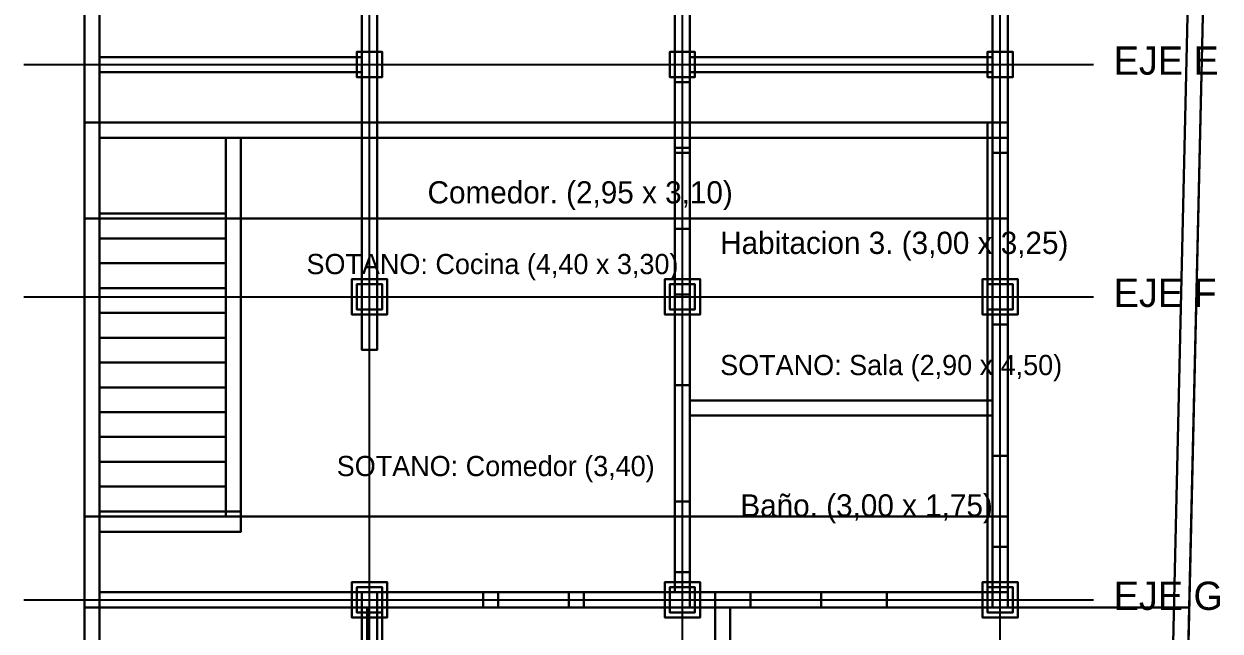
# Model space of a CAD drawing. Header units: metres. Extents: x -0.6 to 96.4, y -12 to 40.2.
# Drawn here: x -0.6 to 11.25, y 6.27 to 12.28 of the extents above; entities that cross this region are included whole.
import ezdxf

# ---------------------------------------------------------------- set-up
doc = ezdxf.new("R2010")
doc.units = ezdxf.units.M
for name, color, linetype in [('CERCA_PERIMETRAL_3D', 8, 'CONTINUOUS'), ('COLUMNAS_3D', 1, 'CONTINUOUS'), ('CUBIERTA_3D', 9, 'CONTINUOUS'), ('EJES_ESTRUCTURALES', 1, 'CONTINUOUS'), ('ESCALERA_2D', 7, 'CONTINUOUS'), ('ESCALERA_3D', 7, 'CONTINUOUS'), ('LOSA_PISO_3D', 8, 'CONTINUOUS'), ('MUROS_EXTERIORES_3D', 7, 'CONTINUOUS'), ('MUROS_INTERIORES_3D', 7, 'CONTINUOUS'), ('ROTULOS_TEXTO', 2, 'CONTINUOUS'), ('SOTANO_COLUMNAS_3D', 1, 'CONTINUOUS'), ('SOTANO_LOSA_3D', 8, 'CONTINUOUS'), ('SOTANO_MUROS_EXT_3D', 4, 'CONTINUOUS'), ('SOTANO_MUROS_INT_3D', 4, 'CONTINUOUS'), ('SOTANO_ROTULOS', 4, 'CONTINUOUS'), ('TERRENO_3D', 3, 'CONTINUOUS')]:
    doc.layers.add(name, color=color, linetype=linetype)

msp = doc.modelspace()

# ---------------------------------------------------------------- linework, layer by layer
at = {"layer": 'CERCA_PERIMETRAL_3D', "color": 8}
for points in [[(10.6543, 0.2311, -2.55), (10.8043, 0.2311, -2.55), (11.0853, 12.5, -2.55), (10.9353, 12.5, -2.55)], [(10.6543, 0.2311, -0.35), (10.8043, 0.2311, -0.35), (11.0853, 12.5, -0.35), (10.9353, 12.5, -0.35)], [(10.6543, 0.2311, -2.55), (10.9353, 12.5, -2.55), (10.9353, 12.5, -0.35), (10.6543, 0.2311, -0.35)], [(10.8043, 0.2311, -2.55), (11.0853, 12.5, -2.55), (11.0853, 12.5, -0.35), (10.8043, 0.2311, -0.35)]]:
    msp.add_3dface(points, dxfattribs=at)
at = {"layer": 'COLUMNAS_3D', "color": 1}
for points in [[(2.7, 11.75), (2.95, 11.75), (2.95, 12), (2.7, 12)], [(2.7, 11.75, 2.85), (2.95, 11.75, 2.85), (2.95, 12, 2.85), (2.7, 12, 2.85)], [(2.7, 12), (2.95, 12), (2.95, 12, 2.85), (2.7, 12, 2.85)], [(2.7, 11.75), (2.7, 12), (2.7, 12, 2.85), (2.7, 11.75, 2.85)], [(2.95, 11.75), (2.95, 12), (2.95, 12, 2.85), (2.95, 11.75, 2.85)], [(5.8, 11.75), (6.05, 11.75), (6.05, 12), (5.8, 12)], [(5.8, 11.75, 2.85), (6.05, 11.75, 2.85), (6.05, 12, 2.85), (5.8, 12, 2.85)], [(5.8, 12), (6.05, 12), (6.05, 12, 2.85), (5.8, 12, 2.85)], [(5.8, 11.75), (5.8, 12), (5.8, 12, 2.85), (5.8, 11.75, 2.85)], [(6.05, 11.75), (6.05, 12), (6.05, 12, 2.85), (6.05, 11.75, 2.85)], [(8.95, 11.75), (9.2, 11.75), (9.2, 12), (8.95, 12)], [(8.95, 11.75, 2.85), (9.2, 11.75, 2.85), (9.2, 12, 2.85), (8.95, 12, 2.85)], [(8.95, 12), (9.2, 12), (9.2, 12, 2.85), (8.95, 12, 2.85)], [(8.95, 11.75), (8.95, 12), (8.95, 12, 2.85), (8.95, 11.75, 2.85)], [(9.2, 11.75), (9.2, 12), (9.2, 12, 2.85), (9.2, 11.75, 2.85)], [(2.7, 11.75), (2.95, 11.75), (2.95, 11.75, 2.85), (2.7, 11.75, 2.85)], [(5.8, 11.75), (6.05, 11.75), (6.05, 11.75, 2.85), (5.8, 11.75, 2.85)], [(8.95, 11.75), (9.2, 11.75), (9.2, 11.75, 2.85), (8.95, 11.75, 2.85)], [(2.7, 9.45), (2.95, 9.45), (2.95, 9.7), (2.7, 9.7)], [(2.7, 9.45, 2.85), (2.95, 9.45, 2.85), (2.95, 9.7, 2.85), (2.7, 9.7, 2.85)], [(2.7, 9.7), (2.95, 9.7), (2.95, 9.7, 2.85), (2.7, 9.7, 2.85)], [(2.7, 9.45), (2.7, 9.7), (2.7, 9.7, 2.85), (2.7, 9.45, 2.85)], [(2.95, 9.45), (2.95, 9.7), (2.95, 9.7, 2.85), (2.95, 9.45, 2.85)], [(5.8, 9.45), (6.05, 9.45), (6.05, 9.7), (5.8, 9.7)], [(5.8, 9.45, 2.85), (6.05, 9.45, 2.85), (6.05, 9.7, 2.85), (5.8, 9.7, 2.85)], [(5.8, 9.7), (6.05, 9.7), (6.05, 9.7, 2.85), (5.8, 9.7, 2.85)], [(5.8, 9.45), (5.8, 9.7), (5.8, 9.7, 2.85), (5.8, 9.45, 2.85)], [(6.05, 9.45), (6.05, 9.7), (6.05, 9.7, 2.85), (6.05, 9.45, 2.85)], [(8.95, 9.45), (9.2, 9.45), (9.2, 9.7), (8.95, 9.7)], [(8.95, 9.45, 2.85), (9.2, 9.45, 2.85), (9.2, 9.7, 2.85), (8.95, 9.7, 2.85)], [(8.95, 9.7), (9.2, 9.7), (9.2, 9.7, 2.85), (8.95, 9.7, 2.85)], [(8.95, 9.45), (8.95, 9.7), (8.95, 9.7, 2.85), (8.95, 9.45, 2.85)], [(9.2, 9.45), (9.2, 9.7), (9.2, 9.7, 2.85), (9.2, 9.45, 2.85)], [(2.7, 9.45), (2.95, 9.45), (2.95, 9.45, 2.85), (2.7, 9.45, 2.85)], [(5.8, 9.45), (6.05, 9.45), (6.05, 9.45, 2.85), (5.8, 9.45, 2.85)], [(8.95, 9.45), (9.2, 9.45), (9.2, 9.45, 2.85), (8.95, 9.45, 2.85)], [(2.7, 6.45), (2.95, 6.45), (2.95, 6.7), (2.7, 6.7)], [(2.7, 6.45, 2.85), (2.95, 6.45, 2.85), (2.95, 6.7, 2.85), (2.7, 6.7, 2.85)], [(2.7, 6.7), (2.95, 6.7), (2.95, 6.7, 2.85), (2.7, 6.7, 2.85)], [(2.7, 6.45), (2.7, 6.7), (2.7, 6.7, 2.85), (2.7, 6.45, 2.85)], [(2.95, 6.45), (2.95, 6.7), (2.95, 6.7, 2.85), (2.95, 6.45, 2.85)], [(5.8, 6.45), (6.05, 6.45), (6.05, 6.7), (5.8, 6.7)], [(5.8, 6.45, 2.85), (6.05, 6.45, 2.85), (6.05, 6.7, 2.85), (5.8, 6.7, 2.85)], [(5.8, 6.7), (6.05, 6.7), (6.05, 6.7, 2.85), (5.8, 6.7, 2.85)], [(5.8, 6.45), (5.8, 6.7), (5.8, 6.7, 2.85), (5.8, 6.45, 2.85)], [(6.05, 6.45), (6.05, 6.7), (6.05, 6.7, 2.85), (6.05, 6.45, 2.85)], [(8.95, 6.45), (9.2, 6.45), (9.2, 6.7), (8.95, 6.7)], [(8.95, 6.45, 2.85), (9.2, 6.45, 2.85), (9.2, 6.7, 2.85), (8.95, 6.7, 2.85)], [(8.95, 6.7), (9.2, 6.7), (9.2, 6.7, 2.85), (8.95, 6.7, 2.85)], [(8.95, 6.45), (8.95, 6.7), (8.95, 6.7, 2.85), (8.95, 6.45, 2.85)], [(9.2, 6.45), (9.2, 6.7), (9.2, 6.7, 2.85), (9.2, 6.45, 2.85)], [(2.7, 6.45), (2.95, 6.45), (2.95, 6.45, 2.85), (2.7, 6.45, 2.85)], [(5.8, 6.45), (6.05, 6.45), (6.05, 6.45, 2.85), (5.8, 6.45, 2.85)], [(8.95, 6.45), (9.2, 6.45), (9.2, 6.45, 2.85), (8.95, 6.45, 2.85)]]:
    msp.add_3dface(points, dxfattribs=at)
at = {"layer": 'CUBIERTA_3D', "color": 9}
for points in [[(0, 6.5, 2.85), (9.15, 6.5, 2.85), (9.15, 19.4, 2.85), (0, 19.4, 2.85)], [(0, 6.5, 3), (9.15, 6.5, 3), (9.15, 19.4, 3), (0, 19.4, 3)], [(0, 6.5, 2.85), (0, 19.4, 2.85), (0, 19.4, 3), (0, 6.5, 3)], [(9.15, 6.5, 2.85), (9.15, 19.4, 2.85), (9.15, 19.4, 3), (9.15, 6.5, 3)], [(0, 3, 2.85), (6.4, 3, 2.85), (6.4, 6.5, 2.85), (0, 6.5, 2.85)], [(0, 3, 3), (6.4, 3, 3), (6.4, 6.5, 3), (0, 6.5, 3)], [(0, 6.5, 2.85), (6.4, 6.5, 2.85), (6.4, 6.5, 3), (0, 6.5, 3)], [(0, 3, 2.85), (0, 6.5, 2.85), (0, 6.5, 3), (0, 3, 3)], [(0, 6.5, 2.85), (9.15, 6.5, 2.85), (9.15, 6.5, 3), (0, 6.5, 3)], [(6.4, 3, 2.85), (6.4, 6.5, 2.85), (6.4, 6.5, 3), (6.4, 3, 3)]]:
    msp.add_3dface(points, dxfattribs=at)
at = {"layer": 'EJES_ESTRUCTURALES', "color": 1}
for p, q in [((2.825, 2.2), (2.825, 22.6)), ((5.925, 2.2), (5.925, 22.6)), ((9.075, 2.2), (9.075, 22.6)), ((-0.6, 11.875), (10, 11.875)), ((-0.6, 9.575), (10, 9.575)), ((-0.6, 6.575), (10, 6.575))]:
    msp.add_line(p, q, dxfattribs=at)
at = {"layer": 'ESCALERA_2D', "color": 7}
for p, q in [((0.15, 10.1542), (1.4, 10.1542)), ((0.15, 9.9083), (1.4, 9.9083)), ((0.15, 9.6625), (1.4, 9.6625)), ((0.15, 9.4167), (1.4, 9.4167)), ((0.15, 9.1708), (1.4, 9.1708)), ((0.15, 8.925), (1.4, 8.925)), ((0.15, 8.6792), (1.4, 8.6792)), ((0.15, 8.4333), (1.4, 8.4333)), ((0.15, 8.1875), (1.4, 8.1875)), ((0.15, 7.9417), (1.4, 7.9417)), ((0.15, 7.6958), (1.4, 7.6958)), ((0.15, 7.45), (1.4, 7.45))]:
    msp.add_line(p, q, dxfattribs=at)
at = {"layer": 'ESCALERA_3D', "color": 7}
for points in [[(0.15, 10.1542, -2.55), (1.4, 10.1542, -2.55), (1.4, 10.4, -2.55), (0.15, 10.4, -2.55)], [(0.15, 10.1542), (1.4, 10.1542), (1.4, 10.4), (0.15, 10.4)], [(0.15, 10.4, -2.55), (1.4, 10.4, -2.55), (1.4, 10.4), (0.15, 10.4)], [(0.15, 10.1542, -2.55), (0.15, 10.4, -2.55), (0.15, 10.4), (0.15, 10.1542)], [(1.4, 10.1542, -2.55), (1.4, 10.4, -2.55), (1.4, 10.4), (1.4, 10.1542)], [(0.15, 10.1542, -2.55), (1.4, 10.1542, -2.55), (1.4, 10.1542), (0.15, 10.1542)], [(0.15, 9.9083, -2.55), (1.4, 9.9083, -2.55), (1.4, 10.1542, -2.55), (0.15, 10.1542, -2.55)], [(0.15, 9.9083, -0.2125), (1.4, 9.9083, -0.2125), (1.4, 10.1542, -0.2125), (0.15, 10.1542, -0.2125)], [(0.15, 10.1542, -2.55), (1.4, 10.1542, -2.55), (1.4, 10.1542, -0.2125), (0.15, 10.1542, -0.2125)], [(0.15, 9.9083, -2.55), (0.15, 10.1542, -2.55), (0.15, 10.1542, -0.2125), (0.15, 9.9083, -0.2125)], [(1.4, 9.9083, -2.55), (1.4, 10.1542, -2.55), (1.4, 10.1542, -0.2125), (1.4, 9.9083, -0.2125)], [(0.15, 9.9083, -2.55), (1.4, 9.9083, -2.55), (1.4, 9.9083, -0.2125), (0.15, 9.9083, -0.2125)], [(0.15, 9.6625, -2.55), (1.4, 9.6625, -2.55), (1.4, 9.9083, -2.55), (0.15, 9.9083, -2.55)], [(0.15, 9.6625, -0.425), (1.4, 9.6625, -0.425), (1.4, 9.9083, -0.425), (0.15, 9.9083, -0.425)], [(0.15, 9.9083, -2.55), (1.4, 9.9083, -2.55), (1.4, 9.9083, -0.425), (0.15, 9.9083, -0.425)], [(0.15, 9.6625, -2.55), (0.15, 9.9083, -2.55), (0.15, 9.9083, -0.425), (0.15, 9.6625, -0.425)], [(1.4, 9.6625, -2.55), (1.4, 9.9083, -2.55), (1.4, 9.9083, -0.425), (1.4, 9.6625, -0.425)], [(0.15, 9.6625, -2.55), (1.4, 9.6625, -2.55), (1.4, 9.6625, -0.425), (0.15, 9.6625, -0.425)], [(0.15, 9.4167, -2.55), (1.4, 9.4167, -2.55), (1.4, 9.6625, -2.55), (0.15, 9.6625, -2.55)], [(0.15, 9.4167, -0.6375), (1.4, 9.4167, -0.6375), (1.4, 9.6625, -0.6375), (0.15, 9.6625, -0.6375)], [(0.15, 9.6625, -2.55), (1.4, 9.6625, -2.55), (1.4, 9.6625, -0.6375), (0.15, 9.6625, -0.6375)], [(0.15, 9.4167, -2.55), (0.15, 9.6625, -2.55), (0.15, 9.6625, -0.6375), (0.15, 9.4167, -0.6375)], [(1.4, 9.4167, -2.55), (1.4, 9.6625, -2.55), (1.4, 9.6625, -0.6375), (1.4, 9.4167, -0.6375)], [(0.15, 9.4167, -2.55), (1.4, 9.4167, -2.55), (1.4, 9.4167, -0.6375), (0.15, 9.4167, -0.6375)], [(0.15, 9.1708, -2.55), (1.4, 9.1708, -2.55), (1.4, 9.4167, -2.55), (0.15, 9.4167, -2.55)], [(0.15, 9.1708, -0.85), (1.4, 9.1708, -0.85), (1.4, 9.4167, -0.85), (0.15, 9.4167, -0.85)], [(0.15, 9.4167, -2.55), (1.4, 9.4167, -2.55), (1.4, 9.4167, -0.85), (0.15, 9.4167, -0.85)], [(0.15, 9.1708, -2.55), (0.15, 9.4167, -2.55), (0.15, 9.4167, -0.85), (0.15, 9.1708, -0.85)], [(1.4, 9.1708, -2.55), (1.4, 9.4167, -2.55), (1.4, 9.4167, -0.85), (1.4, 9.1708, -0.85)], [(0.15, 9.1708, -2.55), (1.4, 9.1708, -2.55), (1.4, 9.1708, -0.85), (0.15, 9.1708, -0.85)], [(0.15, 8.925, -2.55), (1.4, 8.925, -2.55), (1.4, 9.1708, -2.55), (0.15, 9.1708, -2.55)], [(0.15, 8.925, -1.0625), (1.4, 8.925, -1.0625), (1.4, 9.1708, -1.0625), (0.15, 9.1708, -1.0625)], [(0.15, 9.1708, -2.55), (1.4, 9.1708, -2.55), (1.4, 9.1708, -1.0625), (0.15, 9.1708, -1.0625)], [(0.15, 8.925, -2.55), (0.15, 9.1708, -2.55), (0.15, 9.1708, -1.0625), (0.15, 8.925, -1.0625)], [(1.4, 8.925, -2.55), (1.4, 9.1708, -2.55), (1.4, 9.1708, -1.0625), (1.4, 8.925, -1.0625)], [(0.15, 8.925, -2.55), (1.4, 8.925, -2.55), (1.4, 8.925, -1.0625), (0.15, 8.925, -1.0625)], [(0.15, 8.6792, -2.55), (1.4, 8.6792, -2.55), (1.4, 8.925, -2.55), (0.15, 8.925, -2.55)], [(0.15, 8.6792, -1.275), (1.4, 8.6792, -1.275), (1.4, 8.925, -1.275), (0.15, 8.925, -1.275)], [(0.15, 8.925, -2.55), (1.4, 8.925, -2.55), (1.4, 8.925, -1.275), (0.15, 8.925, -1.275)], [(0.15, 8.6792, -2.55), (0.15, 8.925, -2.55), (0.15, 8.925, -1.275), (0.15, 8.6792, -1.275)], [(1.4, 8.6792, -2.55), (1.4, 8.925, -2.55), (1.4, 8.925, -1.275), (1.4, 8.6792, -1.275)], [(0.15, 8.6792, -2.55), (1.4, 8.6792, -2.55), (1.4, 8.6792, -1.275), (0.15, 8.6792, -1.275)], [(0.15, 8.4333, -2.55), (1.4, 8.4333, -2.55), (1.4, 8.6792, -2.55), (0.15, 8.6792, -2.55)], [(0.15, 8.4333, -1.4875), (1.4, 8.4333, -1.4875), (1.4, 8.6792, -1.4875), (0.15, 8.6792, -1.4875)], [(0.15, 8.6792, -2.55), (1.4, 8.6792, -2.55), (1.4, 8.6792, -1.4875), (0.15, 8.6792, -1.4875)], [(0.15, 8.4333, -2.55), (0.15, 8.6792, -2.55), (0.15, 8.6792, -1.4875), (0.15, 8.4333, -1.4875)], [(1.4, 8.4333, -2.55), (1.4, 8.6792, -2.55), (1.4, 8.6792, -1.4875), (1.4, 8.4333, -1.4875)], [(0.15, 8.4333, -2.55), (1.4, 8.4333, -2.55), (1.4, 8.4333, -1.4875), (0.15, 8.4333, -1.4875)], [(0.15, 8.1875, -2.55), (1.4, 8.1875, -2.55), (1.4, 8.4333, -2.55), (0.15, 8.4333, -2.55)], [(0.15, 8.1875, -1.7), (1.4, 8.1875, -1.7), (1.4, 8.4333, -1.7), (0.15, 8.4333, -1.7)], [(0.15, 8.4333, -2.55), (1.4, 8.4333, -2.55), (1.4, 8.4333, -1.7), (0.15, 8.4333, -1.7)], [(0.15, 8.1875, -2.55), (0.15, 8.4333, -2.55), (0.15, 8.4333, -1.7), (0.15, 8.1875, -1.7)], [(1.4, 8.1875, -2.55), (1.4, 8.4333, -2.55), (1.4, 8.4333, -1.7), (1.4, 8.1875, -1.7)], [(0.15, 8.1875, -2.55), (1.4, 8.1875, -2.55), (1.4, 8.1875, -1.7), (0.15, 8.1875, -1.7)], [(0.15, 7.9417, -2.55), (1.4, 7.9417, -2.55), (1.4, 8.1875, -2.55), (0.15, 8.1875, -2.55)], [(0.15, 7.9417, -1.9125), (1.4, 7.9417, -1.9125), (1.4, 8.1875, -1.9125), (0.15, 8.1875, -1.9125)], [(0.15, 8.1875, -2.55), (1.4, 8.1875, -2.55), (1.4, 8.1875, -1.9125), (0.15, 8.1875, -1.9125)], [(0.15, 7.9417, -2.55), (0.15, 8.1875, -2.55), (0.15, 8.1875, -1.9125), (0.15, 7.9417, -1.9125)], [(1.4, 7.9417, -2.55), (1.4, 8.1875, -2.55), (1.4, 8.1875, -1.9125), (1.4, 7.9417, -1.9125)], [(0.15, 7.9417, -2.55), (1.4, 7.9417, -2.55), (1.4, 7.9417, -1.9125), (0.15, 7.9417, -1.9125)], [(0.15, 7.6958, -2.55), (1.4, 7.6958, -2.55), (1.4, 7.9417, -2.55), (0.15, 7.9417, -2.55)], [(0.15, 7.6958, -2.125), (1.4, 7.6958, -2.125), (1.4, 7.9417, -2.125), (0.15, 7.9417, -2.125)], [(0.15, 7.9417, -2.55), (1.4, 7.9417, -2.55), (1.4, 7.9417, -2.125), (0.15, 7.9417, -2.125)], [(0.15, 7.6958, -2.55), (0.15, 7.9417, -2.55), (0.15, 7.9417, -2.125), (0.15, 7.6958, -2.125)], [(1.4, 7.6958, -2.55), (1.4, 7.9417, -2.55), (1.4, 7.9417, -2.125), (1.4, 7.6958, -2.125)], [(0.15, 7.6958, -2.55), (1.4, 7.6958, -2.55), (1.4, 7.6958, -2.125), (0.15, 7.6958, -2.125)], [(0.15, 7.45, -2.55), (1.4, 7.45, -2.55), (1.4, 7.6958, -2.55), (0.15, 7.6958, -2.55)], [(0.15, 7.45, -2.3375), (1.4, 7.45, -2.3375), (1.4, 7.6958, -2.3375), (0.15, 7.6958, -2.3375)], [(0.15, 7.6958, -2.55), (1.4, 7.6958, -2.55), (1.4, 7.6958, -2.3375), (0.15, 7.6958, -2.3375)], [(0.15, 7.45, -2.55), (0.15, 7.6958, -2.55), (0.15, 7.6958, -2.3375), (0.15, 7.45, -2.3375)], [(1.4, 7.45, -2.55), (1.4, 7.6958, -2.55), (1.4, 7.6958, -2.3375), (1.4, 7.45, -2.3375)], [(0.15, 7.45, -2.55), (1.4, 7.45, -2.55), (1.4, 7.45, -2.3375), (0.15, 7.45, -2.3375)]]:
    msp.add_3dface(points, dxfattribs=at)
at = {"layer": 'LOSA_PISO_3D', "color": 8}
for points in [[(0, 10.35, -0.15), (9.15, 10.35, -0.15), (9.15, 19.4, -0.15), (0, 19.4, -0.15)], [(0, 10.35), (9.15, 10.35), (9.15, 19.4), (0, 19.4)], [(0, 10.35, -0.15), (0, 19.4, -0.15), (0, 19.4), (0, 10.35)], [(9.15, 10.35, -0.15), (9.15, 19.4, -0.15), (9.15, 19.4), (9.15, 10.35)], [(0, 7.4, -0.15), (0.15, 7.4, -0.15), (0.15, 10.35, -0.15), (0, 10.35, -0.15)], [(0, 7.4), (0.15, 7.4), (0.15, 10.35), (0, 10.35)], [(0, 10.35, -0.15), (0.15, 10.35, -0.15), (0.15, 10.35), (0, 10.35)], [(0, 7.4, -0.15), (0, 10.35, -0.15), (0, 10.35), (0, 7.4)], [(0, 10.35, -0.15), (9.15, 10.35, -0.15), (9.15, 10.35), (0, 10.35)], [(0.15, 7.4, -0.15), (0.15, 10.35, -0.15), (0.15, 10.35), (0.15, 7.4)], [(1.4, 7.4, -0.15), (9.15, 7.4, -0.15), (9.15, 10.35, -0.15), (1.4, 10.35, -0.15)], [(1.4, 7.4), (9.15, 7.4), (9.15, 10.35), (1.4, 10.35)], [(1.4, 10.35, -0.15), (9.15, 10.35, -0.15), (9.15, 10.35), (1.4, 10.35)], [(1.4, 7.4, -0.15), (1.4, 10.35, -0.15), (1.4, 10.35), (1.4, 7.4)], [(9.15, 7.4, -0.15), (9.15, 10.35, -0.15), (9.15, 10.35), (9.15, 7.4)], [(0, 6.5, -0.15), (9.15, 6.5, -0.15), (9.15, 7.4, -0.15), (0, 7.4, -0.15)], [(0, 6.5), (9.15, 6.5), (9.15, 7.4), (0, 7.4)], [(0, 7.4, -0.15), (9.15, 7.4, -0.15), (9.15, 7.4), (0, 7.4)], [(0, 6.5, -0.15), (0, 7.4, -0.15), (0, 7.4), (0, 6.5)], [(0, 7.4, -0.15), (0.15, 7.4, -0.15), (0.15, 7.4), (0, 7.4)], [(1.4, 7.4, -0.15), (9.15, 7.4, -0.15), (9.15, 7.4), (1.4, 7.4)], [(9.15, 6.5, -0.15), (9.15, 7.4, -0.15), (9.15, 7.4), (9.15, 6.5)], [(0, 3, -0.15), (6.4, 3, -0.15), (6.4, 6.5, -0.15), (0, 6.5, -0.15)], [(0, 3), (6.4, 3), (6.4, 6.5), (0, 6.5)], [(0, 6.5, -0.15), (6.4, 6.5, -0.15), (6.4, 6.5), (0, 6.5)], [(0, 3, -0.15), (0, 6.5, -0.15), (0, 6.5), (0, 3)], [(0, 6.5, -0.15), (9.15, 6.5, -0.15), (9.15, 6.5), (0, 6.5)], [(6.4, 3, -0.15), (6.4, 6.5, -0.15), (6.4, 6.5), (6.4, 3)]]:
    msp.add_3dface(points, dxfattribs=at)
at = {"layer": 'MUROS_EXTERIORES_3D', "color": 7}
for points in [[(0, 3), (0.15, 3), (0.15, 19.4), (0, 19.4)], [(0, 3, 2.85), (0.15, 3, 2.85), (0.15, 19.4, 2.85), (0, 19.4, 2.85)], [(0, 3), (0, 19.4), (0, 19.4, 2.85), (0, 3, 2.85)], [(0.15, 3), (0.15, 19.4), (0.15, 19.4, 2.85), (0.15, 3, 2.85)], [(9, 11), (9.15, 11), (9.15, 12.65), (9, 12.65)], [(9, 11, 2.85), (9.15, 11, 2.85), (9.15, 12.65, 2.85), (9, 12.65, 2.85)], [(9, 11), (9, 12.65), (9, 12.65, 2.85), (9, 11, 2.85)], [(9.15, 11), (9.15, 12.65), (9.15, 12.65, 2.85), (9.15, 11, 2.85)], [(9, 11.3, -2.55), (9.15, 11.3, -2.55), (9.15, 12.5, -2.55), (9, 12.5, -2.55)], [(9, 11.3), (9.15, 11.3), (9.15, 12.5), (9, 12.5)], [(9, 11.3, -2.55), (9, 12.5, -2.55), (9, 12.5), (9, 11.3)], [(9.15, 11.3, -2.55), (9.15, 12.5, -2.55), (9.15, 12.5), (9.15, 11.3)], [(9, 11.3, -2.55), (9.15, 11.3, -2.55), (9.15, 11.3), (9, 11.3)], [(9, 9.3), (9.15, 9.3), (9.15, 11), (9, 11)], [(9, 9.3, 1), (9.15, 9.3, 1), (9.15, 11, 1), (9, 11, 1)], [(9, 11), (9.15, 11), (9.15, 11, 1), (9, 11, 1)], [(9, 9.3), (9, 11), (9, 11, 1), (9, 9.3, 1)], [(9, 9.3, 2.1), (9.15, 9.3, 2.1), (9.15, 11, 2.1), (9, 11, 2.1)], [(9, 9.3, 2.85), (9.15, 9.3, 2.85), (9.15, 11, 2.85), (9, 11, 2.85)], [(9, 11, 2.1), (9.15, 11, 2.1), (9.15, 11, 2.85), (9, 11, 2.85)], [(9, 9.3, 2.1), (9, 11, 2.1), (9, 11, 2.85), (9, 9.3, 2.85)], [(9, 11), (9.15, 11), (9.15, 11, 2.85), (9, 11, 2.85)], [(9.15, 9.3), (9.15, 11), (9.15, 11, 1), (9.15, 9.3, 1)], [(9.15, 9.3, 2.1), (9.15, 11, 2.1), (9.15, 11, 2.85), (9.15, 9.3, 2.85)], [(9, 8), (9.15, 8), (9.15, 9.3), (9, 9.3)], [(9, 8, 2.85), (9.15, 8, 2.85), (9.15, 9.3, 2.85), (9, 9.3, 2.85)], [(9, 9.3), (9.15, 9.3), (9.15, 9.3, 2.85), (9, 9.3, 2.85)], [(9, 8), (9, 9.3), (9, 9.3, 2.85), (9, 8, 2.85)], [(9, 9.3), (9.15, 9.3), (9.15, 9.3, 1), (9, 9.3, 1)], [(9, 9.3, 2.1), (9.15, 9.3, 2.1), (9.15, 9.3, 2.85), (9, 9.3, 2.85)], [(9.15, 8), (9.15, 9.3), (9.15, 9.3, 2.85), (9.15, 8, 2.85)], [(9, 7.1), (9.15, 7.1), (9.15, 8), (9, 8)], [(9, 7.1, 1.1), (9.15, 7.1, 1.1), (9.15, 8, 1.1), (9, 8, 1.1)], [(9, 8), (9.15, 8), (9.15, 8, 1.1), (9, 8, 1.1)], [(9, 7.1), (9, 8), (9, 8, 1.1), (9, 7.1, 1.1)], [(9, 7.1, 2), (9.15, 7.1, 2), (9.15, 8, 2), (9, 8, 2)], [(9, 7.1, 2.85), (9.15, 7.1, 2.85), (9.15, 8, 2.85), (9, 8, 2.85)], [(9, 8, 2), (9.15, 8, 2), (9.15, 8, 2.85), (9, 8, 2.85)], [(9, 7.1, 2), (9, 8, 2), (9, 8, 2.85), (9, 7.1, 2.85)], [(9, 8), (9.15, 8), (9.15, 8, 2.85), (9, 8, 2.85)], [(9.15, 7.1), (9.15, 8), (9.15, 8, 1.1), (9.15, 7.1, 1.1)], [(9.15, 7.1, 2), (9.15, 8, 2), (9.15, 8, 2.85), (9.15, 7.1, 2.85)], [(9, 6.5), (9.15, 6.5), (9.15, 7.1), (9, 7.1)], [(9, 6.5, 2.85), (9.15, 6.5, 2.85), (9.15, 7.1, 2.85), (9, 7.1, 2.85)], [(9, 7.1), (9.15, 7.1), (9.15, 7.1, 2.85), (9, 7.1, 2.85)], [(9, 6.5), (9, 7.1), (9, 7.1, 2.85), (9, 6.5, 2.85)], [(9, 7.1), (9.15, 7.1), (9.15, 7.1, 1.1), (9, 7.1, 1.1)], [(9, 7.1, 2), (9.15, 7.1, 2), (9.15, 7.1, 2.85), (9, 7.1, 2.85)], [(9.15, 6.5), (9.15, 7.1), (9.15, 7.1, 2.85), (9.15, 6.5, 2.85)], [(6.25, 6.5), (9.15, 6.5), (9.15, 6.65), (6.25, 6.65)], [(6.25, 6.5, 2.85), (9.15, 6.5, 2.85), (9.15, 6.65, 2.85), (6.25, 6.65, 2.85)], [(6.25, 6.65), (9.15, 6.65), (9.15, 6.65, 2.85), (6.25, 6.65, 2.85)], [(6.25, 6.5), (6.25, 6.65), (6.25, 6.65, 2.85), (6.25, 6.5, 2.85)], [(9.15, 6.5), (9.15, 6.65), (9.15, 6.65, 2.85), (9.15, 6.5, 2.85)], [(6.25, 6.5), (9.15, 6.5), (9.15, 6.5, 2.85), (6.25, 6.5, 2.85)], [(6.25, 5.85), (6.4, 5.85), (6.4, 6.5), (6.25, 6.5)], [(6.25, 5.85, 2.85), (6.4, 5.85, 2.85), (6.4, 6.5, 2.85), (6.25, 6.5, 2.85)], [(6.25, 6.5), (6.4, 6.5), (6.4, 6.5, 2.85), (6.25, 6.5, 2.85)], [(6.25, 5.85), (6.25, 6.5), (6.25, 6.5, 2.85), (6.25, 5.85, 2.85)], [(6.4, 5.85), (6.4, 6.5), (6.4, 6.5, 2.85), (6.4, 5.85, 2.85)], [(9, 6.5), (9.15, 6.5), (9.15, 6.5, 2.85), (9, 6.5, 2.85)]]:
    msp.add_3dface(points, dxfattribs=at)
at = {"layer": 'MUROS_INTERIORES_3D', "color": 7}
for points in [[(2.75, 9.05), (2.9, 9.05), (2.9, 19.25), (2.75, 19.25)], [(2.75, 9.05, 2.85), (2.9, 9.05, 2.85), (2.9, 19.25, 2.85), (2.75, 19.25, 2.85)], [(2.75, 9.05), (2.75, 19.25), (2.75, 19.25, 2.85), (2.75, 9.05, 2.85)], [(2.9, 9.05), (2.9, 19.25), (2.9, 19.25, 2.85), (2.9, 9.05, 2.85)], [(5.85, 11.7), (6, 11.7), (6, 15.1), (5.85, 15.1)], [(5.85, 11.7, 2.85), (6, 11.7, 2.85), (6, 15.1, 2.85), (5.85, 15.1, 2.85)], [(5.85, 11.7), (5.85, 15.1), (5.85, 15.1, 2.85), (5.85, 11.7, 2.85)], [(6, 11.7), (6, 15.1), (6, 15.1, 2.85), (6, 11.7, 2.85)], [(0.15, 11.8), (2.75, 11.8), (2.75, 11.95), (0.15, 11.95)], [(0.15, 11.8, 2.85), (2.75, 11.8, 2.85), (2.75, 11.95, 2.85), (0.15, 11.95, 2.85)], [(0.15, 11.95), (2.75, 11.95), (2.75, 11.95, 2.85), (0.15, 11.95, 2.85)], [(0.15, 11.8), (0.15, 11.95), (0.15, 11.95, 2.85), (0.15, 11.8, 2.85)], [(2.75, 11.8), (2.75, 11.95), (2.75, 11.95, 2.85), (2.75, 11.8, 2.85)], [(6, 11.8), (9, 11.8), (9, 11.95), (6, 11.95)], [(6, 11.8, 2.85), (9, 11.8, 2.85), (9, 11.95, 2.85), (6, 11.95, 2.85)], [(6, 11.95), (9, 11.95), (9, 11.95, 2.85), (6, 11.95, 2.85)], [(6, 11.8), (6, 11.95), (6, 11.95, 2.85), (6, 11.8, 2.85)], [(9, 11.8), (9, 11.95), (9, 11.95, 2.85), (9, 11.8, 2.85)], [(0.15, 11.8), (2.75, 11.8), (2.75, 11.8, 2.85), (0.15, 11.8, 2.85)], [(6, 11.8), (9, 11.8), (9, 11.8, 2.85), (6, 11.8, 2.85)], [(5.85, 11, 2.1), (6, 11, 2.1), (6, 11.7, 2.1), (5.85, 11.7, 2.1)], [(5.85, 11, 2.85), (6, 11, 2.85), (6, 11.7, 2.85), (5.85, 11.7, 2.85)], [(5.85, 11.7, 2.1), (6, 11.7, 2.1), (6, 11.7, 2.85), (5.85, 11.7, 2.85)], [(5.85, 11, 2.1), (5.85, 11.7, 2.1), (5.85, 11.7, 2.85), (5.85, 11, 2.85)], [(5.85, 11.7), (6, 11.7), (6, 11.7, 2.85), (5.85, 11.7, 2.85)], [(6, 11, 2.1), (6, 11.7, 2.1), (6, 11.7, 2.85), (6, 11, 2.85)], [(5.85, 9.6), (6, 9.6), (6, 11), (5.85, 11)], [(5.85, 9.6, 2.85), (6, 9.6, 2.85), (6, 11, 2.85), (5.85, 11, 2.85)], [(5.85, 11), (6, 11), (6, 11, 2.85), (5.85, 11, 2.85)], [(5.85, 9.6), (5.85, 11), (5.85, 11, 2.85), (5.85, 9.6, 2.85)], [(5.85, 11, 2.1), (6, 11, 2.1), (6, 11, 2.85), (5.85, 11, 2.85)], [(6, 9.6), (6, 11), (6, 11, 2.85), (6, 9.6, 2.85)], [(1.4, 7.4), (1.55, 7.4), (1.55, 10.35), (1.4, 10.35)], [(1.4, 7.4, 2.85), (1.55, 7.4, 2.85), (1.55, 10.35, 2.85), (1.4, 10.35, 2.85)], [(1.4, 10.35), (1.55, 10.35), (1.55, 10.35, 2.85), (1.4, 10.35, 2.85)], [(1.4, 7.4), (1.4, 10.35), (1.4, 10.35, 2.85), (1.4, 7.4, 2.85)], [(1.55, 7.4), (1.55, 10.35), (1.55, 10.35, 2.85), (1.55, 7.4, 2.85)], [(5.85, 8.7, 2.1), (6, 8.7, 2.1), (6, 9.6, 2.1), (5.85, 9.6, 2.1)], [(5.85, 8.7, 2.85), (6, 8.7, 2.85), (6, 9.6, 2.85), (5.85, 9.6, 2.85)], [(5.85, 9.6, 2.1), (6, 9.6, 2.1), (6, 9.6, 2.85), (5.85, 9.6, 2.85)], [(5.85, 8.7, 2.1), (5.85, 9.6, 2.1), (5.85, 9.6, 2.85), (5.85, 8.7, 2.85)], [(5.85, 9.6), (6, 9.6), (6, 9.6, 2.85), (5.85, 9.6, 2.85)], [(6, 8.7, 2.1), (6, 9.6, 2.1), (6, 9.6, 2.85), (6, 8.7, 2.85)], [(2.75, 9.05), (2.9, 9.05), (2.9, 9.05, 2.85), (2.75, 9.05, 2.85)], [(5.85, 7.55), (6, 7.55), (6, 8.7), (5.85, 8.7)], [(5.85, 7.55, 2.85), (6, 7.55, 2.85), (6, 8.7, 2.85), (5.85, 8.7, 2.85)], [(5.85, 8.7), (6, 8.7), (6, 8.7, 2.85), (5.85, 8.7, 2.85)], [(5.85, 7.55), (5.85, 8.7), (5.85, 8.7, 2.85), (5.85, 7.55, 2.85)], [(5.85, 8.7, 2.1), (6, 8.7, 2.1), (6, 8.7, 2.85), (5.85, 8.7, 2.85)], [(6, 7.55), (6, 8.7), (6, 8.7, 2.85), (6, 7.55, 2.85)], [(6, 8.4), (9, 8.4), (9, 8.55), (6, 8.55)], [(6, 8.4, 2.85), (9, 8.4, 2.85), (9, 8.55, 2.85), (6, 8.55, 2.85)], [(6, 8.55), (9, 8.55), (9, 8.55, 2.85), (6, 8.55, 2.85)], [(6, 8.4), (6, 8.55), (6, 8.55, 2.85), (6, 8.4, 2.85)], [(9, 8.4), (9, 8.55), (9, 8.55, 2.85), (9, 8.4, 2.85)], [(6, 8.4), (9, 8.4), (9, 8.4, 2.85), (6, 8.4, 2.85)], [(5.85, 6.85, 2.1), (6, 6.85, 2.1), (6, 7.55, 2.1), (5.85, 7.55, 2.1)], [(5.85, 6.85, 2.85), (6, 6.85, 2.85), (6, 7.55, 2.85), (5.85, 7.55, 2.85)], [(5.85, 7.55, 2.1), (6, 7.55, 2.1), (6, 7.55, 2.85), (5.85, 7.55, 2.85)], [(5.85, 6.85, 2.1), (5.85, 7.55, 2.1), (5.85, 7.55, 2.85), (5.85, 6.85, 2.85)], [(5.85, 7.55), (6, 7.55), (6, 7.55, 2.85), (5.85, 7.55, 2.85)], [(6, 6.85, 2.1), (6, 7.55, 2.1), (6, 7.55, 2.85), (6, 6.85, 2.85)], [(0.15, 7.25), (1.55, 7.25), (1.55, 7.4), (0.15, 7.4)], [(0.15, 7.25, 2.85), (1.55, 7.25, 2.85), (1.55, 7.4, 2.85), (0.15, 7.4, 2.85)], [(0.15, 7.4), (1.55, 7.4), (1.55, 7.4, 2.85), (0.15, 7.4, 2.85)], [(0.15, 7.25), (0.15, 7.4), (0.15, 7.4, 2.85), (0.15, 7.25, 2.85)], [(1.4, 7.4), (1.55, 7.4), (1.55, 7.4, 2.85), (1.4, 7.4, 2.85)], [(1.55, 7.25), (1.55, 7.4), (1.55, 7.4, 2.85), (1.55, 7.25, 2.85)], [(0.15, 7.25), (1.55, 7.25), (1.55, 7.25, 2.85), (0.15, 7.25, 2.85)], [(5.85, 6.65), (6, 6.65), (6, 6.85), (5.85, 6.85)], [(5.85, 6.65, 2.85), (6, 6.65, 2.85), (6, 6.85, 2.85), (5.85, 6.85, 2.85)], [(5.85, 6.85), (6, 6.85), (6, 6.85, 2.85), (5.85, 6.85, 2.85)], [(5.85, 6.65), (5.85, 6.85), (5.85, 6.85, 2.85), (5.85, 6.65, 2.85)], [(5.85, 6.85, 2.1), (6, 6.85, 2.1), (6, 6.85, 2.85), (5.85, 6.85, 2.85)], [(6, 6.65), (6, 6.85), (6, 6.85, 2.85), (6, 6.65, 2.85)], [(2.75, 4.8), (2.9, 4.8), (2.9, 6.65), (2.75, 6.65)], [(2.75, 4.8, 2.85), (2.9, 4.8, 2.85), (2.9, 6.65, 2.85), (2.75, 6.65, 2.85)], [(2.75, 6.65), (2.9, 6.65), (2.9, 6.65, 2.85), (2.75, 6.65, 2.85)], [(2.75, 4.8), (2.75, 6.65), (2.75, 6.65, 2.85), (2.75, 4.8, 2.85)], [(2.9, 6.5), (4.1, 6.5), (4.1, 6.65), (2.9, 6.65)], [(2.9, 6.5, 2.85), (4.1, 6.5, 2.85), (4.1, 6.65, 2.85), (2.9, 6.65, 2.85)], [(2.9, 6.65), (4.1, 6.65), (4.1, 6.65, 2.85), (2.9, 6.65, 2.85)], [(2.9, 6.5), (2.9, 6.65), (2.9, 6.65, 2.85), (2.9, 6.5, 2.85)], [(2.9, 4.8), (2.9, 6.65), (2.9, 6.65, 2.85), (2.9, 4.8, 2.85)], [(4.1, 6.5), (4.1, 6.65), (4.1, 6.65, 2.85), (4.1, 6.5, 2.85)], [(4.1, 6.5, 2.1), (4.8, 6.5, 2.1), (4.8, 6.65, 2.1), (4.1, 6.65, 2.1)], [(4.1, 6.5, 2.85), (4.8, 6.5, 2.85), (4.8, 6.65, 2.85), (4.1, 6.65, 2.85)], [(4.1, 6.65, 2.1), (4.8, 6.65, 2.1), (4.8, 6.65, 2.85), (4.1, 6.65, 2.85)], [(4.1, 6.5, 2.1), (4.1, 6.65, 2.1), (4.1, 6.65, 2.85), (4.1, 6.5, 2.85)], [(4.8, 6.5, 2.1), (4.8, 6.65, 2.1), (4.8, 6.65, 2.85), (4.8, 6.5, 2.85)], [(4.8, 6.5), (6.25, 6.5), (6.25, 6.65), (4.8, 6.65)], [(4.8, 6.5, 2.85), (6.25, 6.5, 2.85), (6.25, 6.65, 2.85), (4.8, 6.65, 2.85)], [(4.8, 6.65), (6.25, 6.65), (6.25, 6.65, 2.85), (4.8, 6.65, 2.85)], [(4.8, 6.5), (4.8, 6.65), (4.8, 6.65, 2.85), (4.8, 6.5, 2.85)], [(5.85, 6.65), (6, 6.65), (6, 6.65, 2.85), (5.85, 6.65, 2.85)], [(6.25, 6.5), (6.25, 6.65), (6.25, 6.65, 2.85), (6.25, 6.5, 2.85)], [(2.9, 6.5), (4.1, 6.5), (4.1, 6.5, 2.85), (2.9, 6.5, 2.85)], [(4.1, 6.5, 2.1), (4.8, 6.5, 2.1), (4.8, 6.5, 2.85), (4.1, 6.5, 2.85)], [(4.8, 6.5), (6.25, 6.5), (6.25, 6.5, 2.85), (4.8, 6.5, 2.85)]]:
    msp.add_3dface(points, dxfattribs=at)
at = {"layer": 'SOTANO_COLUMNAS_3D', "color": 1}
for points in [[(2.65, 9.4, -2.55), (3, 9.4, -2.55), (3, 9.75, -2.55), (2.65, 9.75, -2.55)], [(2.65, 9.4, -0.15), (3, 9.4, -0.15), (3, 9.75, -0.15), (2.65, 9.75, -0.15)], [(2.65, 9.75, -2.55), (3, 9.75, -2.55), (3, 9.75, -0.15), (2.65, 9.75, -0.15)], [(2.65, 9.4, -2.55), (2.65, 9.75, -2.55), (2.65, 9.75, -0.15), (2.65, 9.4, -0.15)], [(3, 9.4, -2.55), (3, 9.75, -2.55), (3, 9.75, -0.15), (3, 9.4, -0.15)], [(5.75, 9.4, -2.55), (6.1, 9.4, -2.55), (6.1, 9.75, -2.55), (5.75, 9.75, -2.55)], [(5.75, 9.4, -0.15), (6.1, 9.4, -0.15), (6.1, 9.75, -0.15), (5.75, 9.75, -0.15)], [(5.75, 9.75, -2.55), (6.1, 9.75, -2.55), (6.1, 9.75, -0.15), (5.75, 9.75, -0.15)], [(5.75, 9.4, -2.55), (5.75, 9.75, -2.55), (5.75, 9.75, -0.15), (5.75, 9.4, -0.15)], [(6.1, 9.4, -2.55), (6.1, 9.75, -2.55), (6.1, 9.75, -0.15), (6.1, 9.4, -0.15)], [(8.9, 9.4, -2.55), (9.25, 9.4, -2.55), (9.25, 9.75, -2.55), (8.9, 9.75, -2.55)], [(8.9, 9.4, -0.15), (9.25, 9.4, -0.15), (9.25, 9.75, -0.15), (8.9, 9.75, -0.15)], [(8.9, 9.75, -2.55), (9.25, 9.75, -2.55), (9.25, 9.75, -0.15), (8.9, 9.75, -0.15)], [(8.9, 9.4, -2.55), (8.9, 9.75, -2.55), (8.9, 9.75, -0.15), (8.9, 9.4, -0.15)], [(9.25, 9.4, -2.55), (9.25, 9.75, -2.55), (9.25, 9.75, -0.15), (9.25, 9.4, -0.15)], [(2.65, 9.4, -2.55), (3, 9.4, -2.55), (3, 9.4, -0.15), (2.65, 9.4, -0.15)], [(5.75, 9.4, -2.55), (6.1, 9.4, -2.55), (6.1, 9.4, -0.15), (5.75, 9.4, -0.15)], [(8.9, 9.4, -2.55), (9.25, 9.4, -2.55), (9.25, 9.4, -0.15), (8.9, 9.4, -0.15)], [(2.65, 6.4, -2.55), (3, 6.4, -2.55), (3, 6.75, -2.55), (2.65, 6.75, -2.55)], [(2.65, 6.4, -0.15), (3, 6.4, -0.15), (3, 6.75, -0.15), (2.65, 6.75, -0.15)], [(2.65, 6.75, -2.55), (3, 6.75, -2.55), (3, 6.75, -0.15), (2.65, 6.75, -0.15)], [(2.65, 6.4, -2.55), (2.65, 6.75, -2.55), (2.65, 6.75, -0.15), (2.65, 6.4, -0.15)], [(3, 6.4, -2.55), (3, 6.75, -2.55), (3, 6.75, -0.15), (3, 6.4, -0.15)], [(5.75, 6.4, -2.55), (6.1, 6.4, -2.55), (6.1, 6.75, -2.55), (5.75, 6.75, -2.55)], [(5.75, 6.4, -0.15), (6.1, 6.4, -0.15), (6.1, 6.75, -0.15), (5.75, 6.75, -0.15)], [(5.75, 6.75, -2.55), (6.1, 6.75, -2.55), (6.1, 6.75, -0.15), (5.75, 6.75, -0.15)], [(5.75, 6.4, -2.55), (5.75, 6.75, -2.55), (5.75, 6.75, -0.15), (5.75, 6.4, -0.15)], [(6.1, 6.4, -2.55), (6.1, 6.75, -2.55), (6.1, 6.75, -0.15), (6.1, 6.4, -0.15)], [(8.9, 6.4, -2.55), (9.25, 6.4, -2.55), (9.25, 6.75, -2.55), (8.9, 6.75, -2.55)], [(8.9, 6.4, -0.15), (9.25, 6.4, -0.15), (9.25, 6.75, -0.15), (8.9, 6.75, -0.15)], [(8.9, 6.75, -2.55), (9.25, 6.75, -2.55), (9.25, 6.75, -0.15), (8.9, 6.75, -0.15)], [(8.9, 6.4, -2.55), (8.9, 6.75, -2.55), (8.9, 6.75, -0.15), (8.9, 6.4, -0.15)], [(9.25, 6.4, -2.55), (9.25, 6.75, -2.55), (9.25, 6.75, -0.15), (9.25, 6.4, -0.15)], [(2.65, 6.4, -2.55), (3, 6.4, -2.55), (3, 6.4, -0.15), (2.65, 6.4, -0.15)], [(5.75, 6.4, -2.55), (6.1, 6.4, -2.55), (6.1, 6.4, -0.15), (5.75, 6.4, -0.15)], [(8.9, 6.4, -2.55), (9.25, 6.4, -2.55), (9.25, 6.4, -0.15), (8.9, 6.4, -0.15)]]:
    msp.add_3dface(points, dxfattribs=at)
at = {"layer": 'SOTANO_LOSA_3D', "color": 8}
for points in [[(0, 6.5, -2.7), (9.15, 6.5, -2.7), (9.15, 11.3, -2.7), (0, 11.3, -2.7)], [(0, 6.5, -2.55), (9.15, 6.5, -2.55), (9.15, 11.3, -2.55), (0, 11.3, -2.55)], [(0, 11.3, -2.7), (9.15, 11.3, -2.7), (9.15, 11.3, -2.55), (0, 11.3, -2.55)], [(0, 6.5, -2.7), (0, 11.3, -2.7), (0, 11.3, -2.55), (0, 6.5, -2.55)], [(9.15, 6.5, -2.7), (9.15, 11.3, -2.7), (9.15, 11.3, -2.55), (9.15, 6.5, -2.55)], [(0, 3, -2.7), (6.4, 3, -2.7), (6.4, 6.5, -2.7), (0, 6.5, -2.7)], [(0, 3, -2.55), (6.4, 3, -2.55), (6.4, 6.5, -2.55), (0, 6.5, -2.55)], [(0, 6.5, -2.7), (6.4, 6.5, -2.7), (6.4, 6.5, -2.55), (0, 6.5, -2.55)], [(0, 3, -2.7), (0, 6.5, -2.7), (0, 6.5, -2.55), (0, 3, -2.55)], [(0, 6.5, -2.7), (9.15, 6.5, -2.7), (9.15, 6.5, -2.55), (0, 6.5, -2.55)], [(6.4, 3, -2.7), (6.4, 6.5, -2.7), (6.4, 6.5, -2.55), (6.4, 3, -2.55)]]:
    msp.add_3dface(points, dxfattribs=at)
at = {"layer": 'SOTANO_MUROS_EXT_3D', "color": 4}
for points in [[(0, 3, -2.55), (0.15, 3, -2.55), (0.15, 11.3, -2.55), (0, 11.3, -2.55)], [(0, 3, -0.15), (0.15, 3, -0.15), (0.15, 11.3, -0.15), (0, 11.3, -0.15)], [(0, 11.3, -2.55), (0.15, 11.3, -2.55), (0.15, 11.3, -0.15), (0, 11.3, -0.15)], [(0, 3, -2.55), (0, 11.3, -2.55), (0, 11.3, -0.15), (0, 3, -0.15)], [(0.15, 3, -2.55), (0.15, 11.3, -2.55), (0.15, 11.3, -0.15), (0.15, 3, -0.15)], [(0.15, 11.15, -2.55), (9.15, 11.15, -2.55), (9.15, 11.3, -2.55), (0.15, 11.3, -2.55)], [(0.15, 11.15, -0.15), (9.15, 11.15, -0.15), (9.15, 11.3, -0.15), (0.15, 11.3, -0.15)], [(0.15, 11.3, -2.55), (9.15, 11.3, -2.55), (9.15, 11.3, -0.15), (0.15, 11.3, -0.15)], [(0.15, 11.15, -2.55), (0.15, 11.3, -2.55), (0.15, 11.3, -0.15), (0.15, 11.15, -0.15)], [(8.95, 6.65, -2.55), (9.15, 6.65, -2.55), (9.15, 11.3, -2.55), (8.95, 11.3, -2.55)], [(8.95, 6.65, -0.15), (9.15, 6.65, -0.15), (9.15, 11.3, -0.15), (8.95, 11.3, -0.15)], [(8.95, 11.3, -2.55), (9.15, 11.3, -2.55), (9.15, 11.3, -0.15), (8.95, 11.3, -0.15)], [(8.95, 6.65, -2.55), (8.95, 11.3, -2.55), (8.95, 11.3, -0.15), (8.95, 6.65, -0.15)], [(9.15, 6.65, -2.55), (9.15, 11.3, -2.55), (9.15, 11.3, -0.15), (9.15, 6.65, -0.15)], [(9.15, 11.15, -2.55), (9.15, 11.3, -2.55), (9.15, 11.3, -0.15), (9.15, 11.15, -0.15)], [(0.15, 11.15, -2.55), (9.15, 11.15, -2.55), (9.15, 11.15, -0.15), (0.15, 11.15, -0.15)], [(6, 6.5, -2.55), (6.6, 6.5, -2.55), (6.6, 6.65, -2.55), (6, 6.65, -2.55)], [(6, 6.5, -0.15), (6.6, 6.5, -0.15), (6.6, 6.65, -0.15), (6, 6.65, -0.15)], [(6, 6.65, -2.55), (6.6, 6.65, -2.55), (6.6, 6.65, -0.15), (6, 6.65, -0.15)], [(6, 6.5, -2.55), (6, 6.65, -2.55), (6, 6.65, -0.15), (6, 6.5, -0.15)], [(6.6, 6.5, -2.55), (6.6, 6.65, -2.55), (6.6, 6.65, -0.15), (6.6, 6.5, -0.15)], [(6.6, 6.5, -2.55), (7.3, 6.5, -2.55), (7.3, 6.65, -2.55), (6.6, 6.65, -2.55)], [(6.6, 6.5, -0.85), (7.3, 6.5, -0.85), (7.3, 6.65, -0.85), (6.6, 6.65, -0.85)], [(6.6, 6.65, -2.55), (7.3, 6.65, -2.55), (7.3, 6.65, -0.85), (6.6, 6.65, -0.85)], [(6.6, 6.5, -2.55), (6.6, 6.65, -2.55), (6.6, 6.65, -0.85), (6.6, 6.5, -0.85)], [(6.6, 6.5, -0.45), (7.3, 6.5, -0.45), (7.3, 6.65, -0.45), (6.6, 6.65, -0.45)], [(6.6, 6.5, -0.15), (7.3, 6.5, -0.15), (7.3, 6.65, -0.15), (6.6, 6.65, -0.15)], [(6.6, 6.65, -0.45), (7.3, 6.65, -0.45), (7.3, 6.65, -0.15), (6.6, 6.65, -0.15)], [(6.6, 6.5, -0.45), (6.6, 6.65, -0.45), (6.6, 6.65, -0.15), (6.6, 6.5, -0.15)], [(7.3, 6.5, -2.55), (7.3, 6.65, -2.55), (7.3, 6.65, -0.85), (7.3, 6.5, -0.85)], [(7.3, 6.5, -0.45), (7.3, 6.65, -0.45), (7.3, 6.65, -0.15), (7.3, 6.5, -0.15)], [(7.3, 6.5, -2.55), (7.95, 6.5, -2.55), (7.95, 6.65, -2.55), (7.3, 6.65, -2.55)], [(7.3, 6.5, -0.15), (7.95, 6.5, -0.15), (7.95, 6.65, -0.15), (7.3, 6.65, -0.15)], [(7.3, 6.65, -2.55), (7.95, 6.65, -2.55), (7.95, 6.65, -0.15), (7.3, 6.65, -0.15)], [(7.3, 6.5, -2.55), (7.3, 6.65, -2.55), (7.3, 6.65, -0.15), (7.3, 6.5, -0.15)], [(7.95, 6.5, -2.55), (7.95, 6.65, -2.55), (7.95, 6.65, -0.15), (7.95, 6.5, -0.15)], [(7.95, 6.5, -0.55), (8.9, 6.5, -0.55), (8.9, 6.65, -0.55), (7.95, 6.65, -0.55)], [(7.95, 6.5, -0.15), (8.9, 6.5, -0.15), (8.9, 6.65, -0.15), (7.95, 6.65, -0.15)], [(7.95, 6.65, -0.55), (8.9, 6.65, -0.55), (8.9, 6.65, -0.15), (7.95, 6.65, -0.15)], [(7.95, 6.5, -0.55), (7.95, 6.65, -0.55), (7.95, 6.65, -0.15), (7.95, 6.5, -0.15)], [(8.9, 6.5, -0.55), (8.9, 6.65, -0.55), (8.9, 6.65, -0.15), (8.9, 6.5, -0.15)], [(8.9, 6.5, -2.55), (9.15, 6.5, -2.55), (9.15, 6.65, -2.55), (8.9, 6.65, -2.55)], [(8.9, 6.5, -0.15), (9.15, 6.5, -0.15), (9.15, 6.65, -0.15), (8.9, 6.65, -0.15)], [(8.9, 6.65, -2.55), (9.15, 6.65, -2.55), (9.15, 6.65, -0.15), (8.9, 6.65, -0.15)], [(8.9, 6.5, -2.55), (8.9, 6.65, -2.55), (8.9, 6.65, -0.15), (8.9, 6.5, -0.15)], [(8.95, 6.65, -2.55), (9.15, 6.65, -2.55), (9.15, 6.65, -0.15), (8.95, 6.65, -0.15)], [(9.15, 6.5, -2.55), (9.15, 6.65, -2.55), (9.15, 6.65, -0.15), (9.15, 6.5, -0.15)], [(6, 6.5, -2.55), (6.6, 6.5, -2.55), (6.6, 6.5, -0.15), (6, 6.5, -0.15)], [(6.25, 5.8, -2.55), (6.4, 5.8, -2.55), (6.4, 6.5, -2.55), (6.25, 6.5, -2.55)], [(6.25, 5.8, -0.15), (6.4, 5.8, -0.15), (6.4, 6.5, -0.15), (6.25, 6.5, -0.15)], [(6.25, 6.5, -2.55), (6.4, 6.5, -2.55), (6.4, 6.5, -0.15), (6.25, 6.5, -0.15)], [(6.25, 5.8, -2.55), (6.25, 6.5, -2.55), (6.25, 6.5, -0.15), (6.25, 5.8, -0.15)], [(6.4, 5.8, -2.55), (6.4, 6.5, -2.55), (6.4, 6.5, -0.15), (6.4, 5.8, -0.15)], [(6.6, 6.5, -2.55), (7.3, 6.5, -2.55), (7.3, 6.5, -0.85), (6.6, 6.5, -0.85)], [(6.6, 6.5, -0.45), (7.3, 6.5, -0.45), (7.3, 6.5, -0.15), (6.6, 6.5, -0.15)], [(7.3, 6.5, -2.55), (7.95, 6.5, -2.55), (7.95, 6.5, -0.15), (7.3, 6.5, -0.15)], [(7.95, 6.5, -0.55), (8.9, 6.5, -0.55), (8.9, 6.5, -0.15), (7.95, 6.5, -0.15)], [(8.9, 6.5, -2.55), (9.15, 6.5, -2.55), (9.15, 6.5, -0.15), (8.9, 6.5, -0.15)]]:
    msp.add_3dface(points, dxfattribs=at)
at = {"layer": 'SOTANO_MUROS_INT_3D', "color": 4}
for points in [[(1.4, 7.45, -2.55), (1.55, 7.45, -2.55), (1.55, 11.15, -2.55), (1.4, 11.15, -2.55)], [(1.4, 7.45, -0.15), (1.55, 7.45, -0.15), (1.55, 11.15, -0.15), (1.4, 11.15, -0.15)], [(1.4, 11.15, -2.55), (1.55, 11.15, -2.55), (1.55, 11.15, -0.15), (1.4, 11.15, -0.15)], [(1.4, 7.45, -2.55), (1.4, 11.15, -2.55), (1.4, 11.15, -0.15), (1.4, 7.45, -0.15)], [(1.55, 7.45, -2.55), (1.55, 11.15, -2.55), (1.55, 11.15, -0.15), (1.55, 7.45, -0.15)], [(5.85, 11.05, -2.55), (6, 11.05, -2.55), (6, 11.15, -2.55), (5.85, 11.15, -2.55)], [(5.85, 11.05, -0.15), (6, 11.05, -0.15), (6, 11.15, -0.15), (5.85, 11.15, -0.15)], [(5.85, 11.15, -2.55), (6, 11.15, -2.55), (6, 11.15, -0.15), (5.85, 11.15, -0.15)], [(5.85, 11.05, -2.55), (5.85, 11.15, -2.55), (5.85, 11.15, -0.15), (5.85, 11.05, -0.15)], [(6, 11.05, -2.55), (6, 11.15, -2.55), (6, 11.15, -0.15), (6, 11.05, -0.15)], [(5.85, 10.25, -0.55), (6, 10.25, -0.55), (6, 11.05, -0.55), (5.85, 11.05, -0.55)], [(5.85, 10.25, -0.15), (6, 10.25, -0.15), (6, 11.05, -0.15), (5.85, 11.05, -0.15)], [(5.85, 11.05, -0.55), (6, 11.05, -0.55), (6, 11.05, -0.15), (5.85, 11.05, -0.15)], [(5.85, 10.25, -0.55), (5.85, 11.05, -0.55), (5.85, 11.05, -0.15), (5.85, 10.25, -0.15)], [(5.85, 11.05, -2.55), (6, 11.05, -2.55), (6, 11.05, -0.15), (5.85, 11.05, -0.15)], [(6, 10.25, -0.55), (6, 11.05, -0.55), (6, 11.05, -0.15), (6, 10.25, -0.15)], [(5.85, 6.65, -2.55), (6, 6.65, -2.55), (6, 10.25, -2.55), (5.85, 10.25, -2.55)], [(5.85, 6.65, -0.15), (6, 6.65, -0.15), (6, 10.25, -0.15), (5.85, 10.25, -0.15)], [(5.85, 10.25, -2.55), (6, 10.25, -2.55), (6, 10.25, -0.15), (5.85, 10.25, -0.15)], [(5.85, 6.65, -2.55), (5.85, 10.25, -2.55), (5.85, 10.25, -0.15), (5.85, 6.65, -0.15)], [(5.85, 10.25, -0.55), (6, 10.25, -0.55), (6, 10.25, -0.15), (5.85, 10.25, -0.15)], [(6, 6.65, -2.55), (6, 10.25, -2.55), (6, 10.25, -0.15), (6, 6.65, -0.15)], [(1.4, 7.45, -2.55), (1.55, 7.45, -2.55), (1.55, 7.45, -0.15), (1.4, 7.45, -0.15)], [(0.15, 6.5, -2.55), (3.95, 6.5, -2.55), (3.95, 6.65, -2.55), (0.15, 6.65, -2.55)], [(0.15, 6.5, -0.15), (3.95, 6.5, -0.15), (3.95, 6.65, -0.15), (0.15, 6.65, -0.15)], [(0.15, 6.65, -2.55), (3.95, 6.65, -2.55), (3.95, 6.65, -0.15), (0.15, 6.65, -0.15)], [(0.15, 6.5, -2.55), (0.15, 6.65, -2.55), (0.15, 6.65, -0.15), (0.15, 6.5, -0.15)], [(3.95, 6.5, -2.55), (3.95, 6.65, -2.55), (3.95, 6.65, -0.15), (3.95, 6.5, -0.15)], [(3.95, 6.5, -0.55), (4.95, 6.5, -0.55), (4.95, 6.65, -0.55), (3.95, 6.65, -0.55)], [(3.95, 6.5, -0.15), (4.95, 6.5, -0.15), (4.95, 6.65, -0.15), (3.95, 6.65, -0.15)], [(3.95, 6.65, -0.55), (4.95, 6.65, -0.55), (4.95, 6.65, -0.15), (3.95, 6.65, -0.15)], [(3.95, 6.5, -0.55), (3.95, 6.65, -0.55), (3.95, 6.65, -0.15), (3.95, 6.5, -0.15)], [(4.95, 6.5, -0.55), (4.95, 6.65, -0.55), (4.95, 6.65, -0.15), (4.95, 6.5, -0.15)], [(4.95, 6.5, -2.55), (6, 6.5, -2.55), (6, 6.65, -2.55), (4.95, 6.65, -2.55)], [(4.95, 6.5, -0.15), (6, 6.5, -0.15), (6, 6.65, -0.15), (4.95, 6.65, -0.15)], [(4.95, 6.65, -2.55), (6, 6.65, -2.55), (6, 6.65, -0.15), (4.95, 6.65, -0.15)], [(4.95, 6.5, -2.55), (4.95, 6.65, -2.55), (4.95, 6.65, -0.15), (4.95, 6.5, -0.15)], [(5.85, 6.65, -2.55), (6, 6.65, -2.55), (6, 6.65, -0.15), (5.85, 6.65, -0.15)], [(6, 6.5, -2.55), (6, 6.65, -2.55), (6, 6.65, -0.15), (6, 6.5, -0.15)], [(0.15, 6.5, -2.55), (3.95, 6.5, -2.55), (3.95, 6.5, -0.15), (0.15, 6.5, -0.15)], [(2.8, 6.4, -2.55), (2.95, 6.4, -2.55), (2.95, 6.5, -2.55), (2.8, 6.5, -2.55)], [(2.8, 6.4, -0.15), (2.95, 6.4, -0.15), (2.95, 6.5, -0.15), (2.8, 6.5, -0.15)], [(2.8, 6.5, -2.55), (2.95, 6.5, -2.55), (2.95, 6.5, -0.15), (2.8, 6.5, -0.15)], [(2.8, 6.4, -2.55), (2.8, 6.5, -2.55), (2.8, 6.5, -0.15), (2.8, 6.4, -0.15)], [(2.95, 6.4, -2.55), (2.95, 6.5, -2.55), (2.95, 6.5, -0.15), (2.95, 6.4, -0.15)], [(3.95, 6.5, -0.55), (4.95, 6.5, -0.55), (4.95, 6.5, -0.15), (3.95, 6.5, -0.15)], [(4.95, 6.5, -2.55), (6, 6.5, -2.55), (6, 6.5, -0.15), (4.95, 6.5, -0.15)], [(2.8, 5.6, -0.55), (2.95, 5.6, -0.55), (2.95, 6.4, -0.55), (2.8, 6.4, -0.55)], [(2.8, 5.6, -0.15), (2.95, 5.6, -0.15), (2.95, 6.4, -0.15), (2.8, 6.4, -0.15)], [(2.8, 6.4, -0.55), (2.95, 6.4, -0.55), (2.95, 6.4, -0.15), (2.8, 6.4, -0.15)], [(2.8, 5.6, -0.55), (2.8, 6.4, -0.55), (2.8, 6.4, -0.15), (2.8, 5.6, -0.15)], [(2.8, 6.4, -2.55), (2.95, 6.4, -2.55), (2.95, 6.4, -0.15), (2.8, 6.4, -0.15)], [(2.95, 5.6, -0.55), (2.95, 6.4, -0.55), (2.95, 6.4, -0.15), (2.95, 5.6, -0.15)]]:
    msp.add_3dface(points, dxfattribs=at)
at = {"layer": 'TERRENO_3D', "color": 3}
for points in [[(0, 11.3, -2.75), (9, 11.3, -2.75), (9, 14.2, -1.25), (0, 14.2, -1.25)], [(0, 11.3, -2.55), (9, 11.3, -2.55), (9, 14.2, -1.05), (0, 14.2, -1.05)], [(0, 11.3, -2.75), (0, 14.2, -1.25), (0, 14.2, -1.05), (0, 11.3, -2.55)], [(9, 11.3, -2.75), (9, 14.2, -1.25), (9, 14.2, -1.05), (9, 11.3, -2.55)], [(9.15, 6.5, -2.75), (10.9479, 6.5, -2.75), (11.0853, 12.5, -2.75), (9.15, 12.5, -2.75)], [(9.15, 6.5, -2.55), (10.9479, 6.5, -2.55), (11.0853, 12.5, -2.55), (9.15, 12.5, -2.55)], [(9.15, 6.5, -2.75), (9.15, 12.5, -2.75), (9.15, 12.5, -2.55), (9.15, 6.5, -2.55)], [(10.9479, 6.5, -2.75), (11.0853, 12.5, -2.75), (11.0853, 12.5, -2.55), (10.9479, 6.5, -2.55)], [(0, 11.3, -2.75), (9, 11.3, -2.75), (9, 11.3, -2.55), (0, 11.3, -2.55)], [(6.4, 3, -2.75), (10.8677, 3, -2.75), (10.9479, 6.5, -2.75), (6.4, 6.5, -2.75)], [(6.4, 3, -2.55), (10.8677, 3, -2.55), (10.9479, 6.5, -2.55), (6.4, 6.5, -2.55)], [(6.4, 6.5, -2.75), (10.9479, 6.5, -2.75), (10.9479, 6.5, -2.55), (6.4, 6.5, -2.55)], [(6.4, 3, -2.75), (6.4, 6.5, -2.75), (6.4, 6.5, -2.55), (6.4, 3, -2.55)], [(9.15, 6.5, -2.75), (10.9479, 6.5, -2.75), (10.9479, 6.5, -2.55), (9.15, 6.5, -2.55)], [(10.8677, 3, -2.75), (10.9479, 6.5, -2.75), (10.9479, 6.5, -2.55), (10.8677, 3, -2.55)]]:
    msp.add_3dface(points, dxfattribs=at)

# ---------------------------------------------------------------- texts
at = {"layer": 'EJES_ESTRUCTURALES', "color": 1}
for s, p in [('EJE E', (10.2, 11.775)), ('EJE F', (10.2, 9.475)), ('EJE G', (10.2, 6.475))]:
    msp.add_text(s, height=0.28, dxfattribs=at).set_placement(p)
at = {"layer": 'ROTULOS_TEXTO', "color": 2}
for s, p in [('Comedor. (2,95 x 3,10)', (3.4, 10.5, 0.05)), ('Habitacion 3. (3,00 x 3,25)', (6.3, 10, 0.05)), ('Baño. (3,00 x 1,75)', (6.5, 7.4, 0.05))]:
    msp.add_text(s, height=0.22, dxfattribs=at).set_placement(p)
at = {"layer": 'SOTANO_ROTULOS', "color": 4}
for s, p in [('SOTANO: Cocina (4,40 x 3,30)', (2.2, 9.8, -2.5)), ('SOTANO: Sala (2,90 x 4,50)', (6.3, 8.8, -2.5)), ('SOTANO: Comedor (3,40)', (2.5, 7.8, -2.5))]:
    msp.add_text(s, height=0.2, dxfattribs=at).set_placement(p)

doc.saveas('drawing.dxf')
